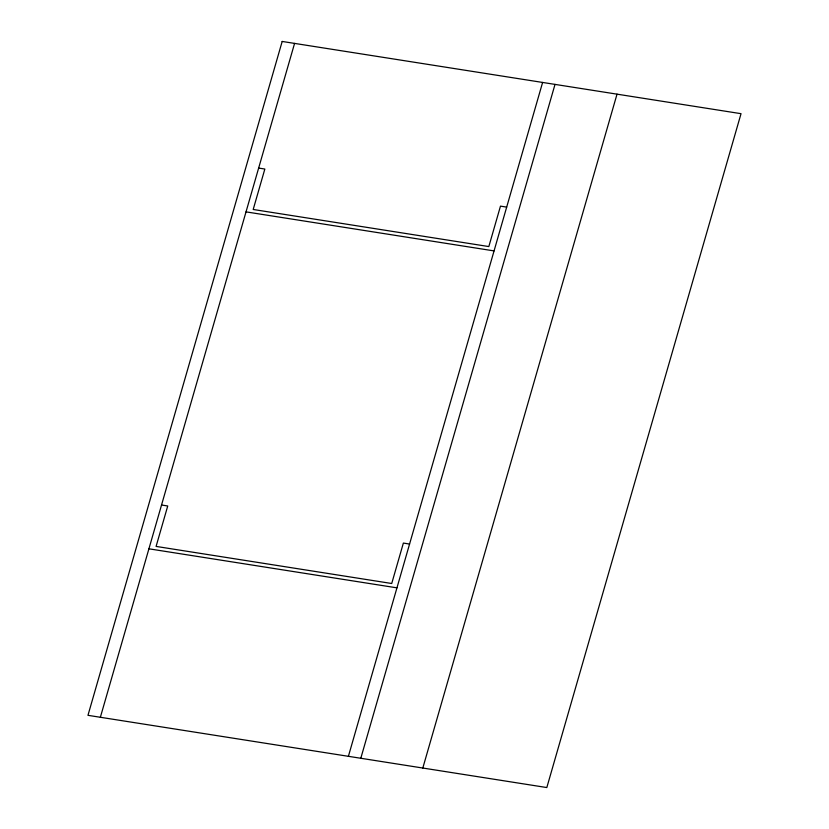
<?xml version="1.0" encoding="UTF-8"?>
<svg xmlns="http://www.w3.org/2000/svg" width="829" height="829" viewBox="0 0 829 829"><rect width="100%" height="100%" fill="white"/><g stroke="black" fill="none" stroke-linecap="round" stroke-linejoin="round"><path stroke-width="1.24" d="M100.361 717.282L294.575 43.398M348.398 756.317L542.612 82.444M360.802 758.266L555.015 84.392M422.811 768.027L617.025 94.154M258.648 168.069L264.845 169.043L253.197 209.478L488.83 246.565L500.478 206.131L506.685 207.105M246.026 211.872L494.053 250.907M161.541 505.006L167.738 505.98L156.09 546.415L391.723 583.502L403.371 543.068L409.578 544.052M148.919 548.808L396.946 587.844M282.181 41.45L87.967 715.323L546.819 787.55L741.033 113.677L282.181 41.45"/></g></svg>
